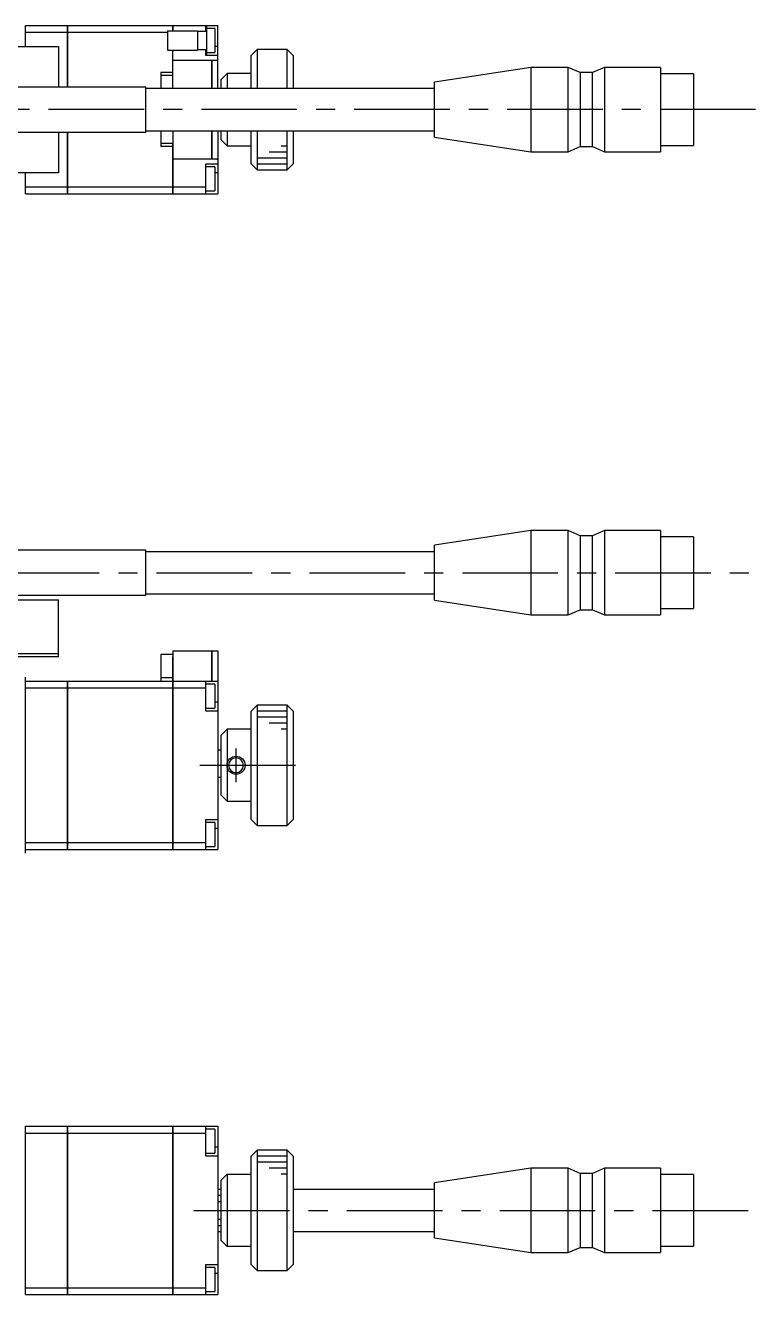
# Model space of a CAD drawing. Extents: x -1 to 606, y -8 to 221.
# Drawn here: x 177 to 298.3, y 10 to 221 of the extents above; entities that cross this region are included whole.
import ezdxf

# ---------------------------------------------------------------- set-up
doc = ezdxf.new("R2010")
doc.units = 0
doc.header["$LTSCALE"] = 0.5
doc.linetypes.add('CENTER', pattern=[50.8, 31.75, -6.35, 6.35, -6.35])
for name, color, linetype in [('MSM_CENTER', 1, 'CENTER'), ('MSM_CONTINUOUS', 7, 'CONTINUOUS'), ('MSM_NARROW', 5, 'CONTINUOUS')]:
    doc.layers.add(name, color=color, linetype=linetype)

msp = doc.modelspace()

# ---------------------------------------------------------------- linework, layer by layer
at = {"layer": 'MSM_CENTER'}
for p, q in [((298.32, 206.98), (156.81, 206.98)), ((148, 130), (298, 130)), ((212, 95.2), (212, 100.8)), ((206, 98), (224, 98)), ((205, 24), (298, 24))]:
    msp.add_line(p, q, dxfattribs=at)
at = {"layer": 'MSM_CONTINUOUS'}
for p, q in [((177, 217.48), (177, 220.98)), ((177, 220.98), (183.99, 220.98)), ((177, 219.83), (183.99, 219.83)), ((183.99, 210.73), (183.99, 220.98)), ((184, 220.97), (183.99, 220.97)), ((184, 219.83), (183.99, 219.83)), ((184, 220.98), (184, 210.73)), ((184, 220.98), (201.49, 220.98)), ((184, 219.83), (200.6, 219.83)), ((200.6, 220.08), (205.6, 220.08)), ((200.6, 220.08), (200.6, 216.88)), ((201.49, 220.08), (201.49, 220.98)), ((201.5, 220.97), (201.49, 220.97)), ((201.5, 220.98), (209, 220.98)), ((201.5, 220.98), (201.5, 220.08)), ((205.6, 220.08), (205.6, 216.88)), ((207.1, 219.98), (205.6, 219.98)), ((207, 219.98), (207, 220.98)), ((207.1, 220.98), (207.1, 215.98)), ((208.5, 220.48), (207.1, 220.48)), ((208.5, 220.48), (208.5, 216.48)), ((209, 210.48), (209, 220.98)), ((155.5, 217.48), (182.5, 217.48)), ((182.5, 217.48), (182.5, 210.73)), ((209, 217.48), (208.5, 217.48)), ((200.6, 216.88), (205.6, 216.88)), ((201.49, 212.64), (201.49, 216.88)), ((201.5, 210.48), (201.5, 216.88)), ((201.5, 215.23), (207.99, 215.23)), ((205.6, 216.98), (207.1, 216.98)), ((207, 215.98), (207, 216.98)), ((209, 215.98), (207, 215.98)), ((207.1, 216.48), (208.5, 216.48)), ((207.99, 210.48), (207.99, 215.23)), ((208, 215.22), (207.99, 215.22)), ((208, 215.23), (208, 210.48)), ((208, 215.23), (208.8, 215.23)), ((208.8, 215.21), (208.8, 215.23)), ((209, 215.21), (208.8, 215.21)), ((215.5, 216.98), (214.5, 215.98)), ((214.5, 210.48), (214.5, 215.98)), ((220.5, 216.98), (215.5, 216.98)), ((215.5, 216.98), (215.5, 210.48)), ((221.5, 215.98), (220.5, 216.98)), ((220.5, 210.48), (220.5, 216.98)), ((221.5, 215.98), (221.5, 210.48)), ((199.5, 213.14), (199.5, 210.48)), ((201.49, 213.14), (199.5, 213.14)), ((261, 213.98), (245, 211.55)), ((267.2, 213.98), (261, 213.98)), ((261, 213.98), (261, 199.98)), ((269.2, 213.13), (267.2, 213.98)), ((267.2, 199.98), (267.2, 213.98)), ((271.2, 213.13), (269.2, 213.13)), ((269.2, 213.13), (269.2, 200.83)), ((273.2, 213.98), (271.2, 213.13)), ((271.2, 200.83), (271.2, 213.13)), ((282.5, 213.98), (273.2, 213.98)), ((273.2, 213.98), (273.2, 199.98)), ((282.5, 213.98), (282.5, 199.98)), ((201.5, 212.64), (199.5, 212.64)), ((209.5, 211.98), (210.5, 212.98)), ((209.5, 210.48), (209.5, 211.98)), ((214.5, 212.98), (210.5, 212.98)), ((210.5, 212.98), (210.5, 210.48)), ((245, 202.41), (245, 211.55)), ((288, 212.93), (282.5, 212.93)), ((288, 212.93), (288, 201.03)), ((197, 210.73), (175.5, 210.73)), ((197, 203.23), (197, 210.73)), ((245, 210.48), (197, 210.48)), ((175.5, 203.23), (197, 203.23)), ((182.5, 203.23), (182.5, 196.48)), ((183.99, 192.98), (183.99, 203.23)), ((184, 203.23), (184, 192.98)), ((197, 203.48), (245, 203.48)), ((199.5, 203.48), (199.5, 200.83)), ((201.5, 203.48), (201.5, 192.98)), ((207.99, 198.73), (207.99, 203.48)), ((208, 203.48), (208, 198.73)), ((209, 203.48), (209, 192.98)), ((209.5, 201.98), (209.5, 203.48)), ((210.5, 203.48), (210.5, 200.98)), ((214.5, 197.98), (214.5, 203.48)), ((215.5, 203.48), (215.5, 196.98)), ((220.5, 196.98), (220.5, 203.48)), ((221.5, 203.48), (221.5, 197.98)), ((201.5, 201.33), (199.5, 201.33)), ((201.49, 200.83), (199.5, 200.83)), ((201.49, 192.98), (201.49, 201.33)), ((210.5, 200.98), (209.5, 201.98)), ((210.5, 200.98), (214.5, 200.98)), ((245, 202.41), (261, 199.98)), ((267.2, 199.98), (269.2, 200.83)), ((269.2, 200.83), (271.2, 200.83)), ((271.2, 200.83), (273.2, 199.98)), ((282.5, 201.03), (288, 201.03)), ((207.99, 198.73), (201.5, 198.73)), ((208, 198.74), (207.99, 198.74)), ((208.8, 198.73), (208, 198.73)), ((208.8, 198.76), (209, 198.76)), ((208.8, 198.73), (208.8, 198.76)), ((261, 199.98), (267.2, 199.98)), ((273.2, 199.98), (282.5, 199.98)), ((182.5, 196.48), (155.5, 196.48)), ((177, 192.98), (177, 196.48)), ((207, 192.98), (207, 197.98)), ((207, 197.98), (209, 197.98)), ((208.5, 197.48), (207, 197.48)), ((208.5, 197.48), (208.5, 193.48)), ((209, 196.48), (208.5, 196.48)), ((214.5, 197.98), (215.5, 196.98)), ((215.5, 196.98), (220.5, 196.98)), ((220.5, 196.98), (221.5, 197.98)), ((177, 194.14), (183.99, 194.14)), ((184, 194.14), (183.99, 194.14)), ((184, 194.14), (201.49, 194.14)), ((201.5, 194.14), (201.49, 194.14)), ((201.5, 194.14), (207, 194.14)), ((177, 192.98), (183.99, 192.98)), ((184, 192.99), (183.99, 192.99)), ((184, 192.98), (201.49, 192.98)), ((201.5, 192.99), (201.49, 192.99)), ((201.5, 192.98), (209, 192.98)), ((207, 193.48), (208.5, 193.48)), ((261, 137), (245, 134.57)), ((261, 137), (261, 123)), ((267.2, 137), (261, 137)), ((267.2, 123), (267.2, 137)), ((269.2, 136.15), (267.2, 137)), ((269.2, 136.15), (269.2, 123.85)), ((271.2, 136.15), (269.2, 136.15)), ((273.2, 137), (271.2, 136.15)), ((271.2, 123.85), (271.2, 136.15)), ((273.2, 137), (273.2, 123)), ((282.5, 137), (273.2, 137)), ((282.5, 137), (282.5, 123)), ((288, 135.95), (282.5, 135.95)), ((288, 135.95), (288, 124.05)), ((197, 133.75), (175.5, 133.75)), ((197, 126.25), (197, 133.75)), ((245, 133.5), (197, 133.5)), ((245, 125.43), (245, 134.57)), ((155.5, 125.5), (182.5, 125.5)), ((175.5, 126.25), (197, 126.25)), ((182.5, 116), (182.5, 125.5)), ((197, 126.5), (245, 126.5)), ((245, 125.43), (261, 123)), ((261, 123), (267.2, 123)), ((267.2, 123), (269.2, 123.85)), ((269.2, 123.85), (271.2, 123.85)), ((271.2, 123.85), (273.2, 123)), ((273.2, 123), (282.5, 123)), ((282.5, 124.05), (288, 124.05)), ((182.5, 116.5), (155.5, 116.5)), ((199.5, 116.4), (199.5, 112)), ((201.5, 116.4), (199.5, 116.4)), ((201.5, 117), (201.5, 84)), ((201.5, 117), (207.99, 117)), ((207.99, 112), (207.99, 117)), ((208, 116.99), (207.99, 116.99)), ((208, 117), (208, 112)), ((208, 117), (209, 117)), ((209, 117), (209, 84)), ((182.5, 116), (162.5, 116)), ((201.49, 84), (201.49, 116)), ((201.49, 116), (201.5, 116)), ((177, 83.38), (177, 112.62)), ((177, 112), (183.99, 112)), ((183.99, 84), (183.99, 112)), ((184, 111.99), (183.99, 111.99)), ((184, 112), (201.49, 112)), ((184, 112), (184, 84)), ((201.49, 112.5), (199.5, 112.5)), ((201.49, 113.4), (201.5, 113.4)), ((201.49, 112.3), (201.5, 112.3)), ((201.5, 111.99), (201.49, 111.99)), ((201.5, 112), (209, 112)), ((207, 107), (207, 112)), ((177, 110.85), (183.99, 110.85)), ((184, 110.84), (183.99, 110.84)), ((184, 110.85), (201.49, 110.85)), ((201.5, 110.84), (201.49, 110.84)), ((201.5, 110.85), (207, 110.85)), ((208.5, 111.5), (207, 111.5)), ((208.5, 111.5), (208.5, 107.5)), ((209, 108.5), (208.5, 108.5)), ((215.5, 108), (214.5, 107)), ((215.5, 108), (215.5, 88)), ((220.5, 108), (215.5, 108)), ((220.5, 88), (220.5, 108)), ((221.5, 107), (220.5, 108)), ((207, 107.5), (208.5, 107.5)), ((209, 107), (207, 107)), ((214.5, 89), (214.5, 107)), ((221.5, 107), (221.5, 89)), ((209.5, 103), (210.5, 104)), ((210.5, 104), (210.5, 92)), ((214.5, 104), (210.5, 104)), ((209.5, 93), (209.5, 103)), ((209.5, 100.5), (209, 100.5)), ((209, 96), (209.5, 96)), ((210.5, 92), (209.5, 93)), ((210.5, 92), (214.5, 92)), ((207, 84), (207, 89)), ((207, 89), (209, 89)), ((214.5, 89), (215.5, 88)), ((220.5, 88), (221.5, 89)), ((208.5, 88.5), (207, 88.5)), ((208.5, 88.5), (208.5, 84.5)), ((209, 87.5), (208.5, 87.5)), ((215.5, 88), (220.5, 88)), ((177, 85.15), (183.99, 85.15)), ((184, 85.16), (183.99, 85.16)), ((184, 85.15), (201.49, 85.15)), ((201.5, 85.16), (201.49, 85.16)), ((201.5, 85.15), (207, 85.15)), ((207, 84.5), (208.5, 84.5)), ((177, 84), (183.99, 84)), ((184, 84.01), (183.99, 84.01)), ((184, 84), (201.49, 84)), ((201.5, 84.01), (201.49, 84.01)), ((201.5, 84), (209, 84)), ((177, 38), (183.99, 38)), ((177, 10), (177, 38)), ((183.99, 10), (183.99, 38)), ((184, 37.99), (183.99, 37.99)), ((184, 38), (184, 10)), ((184, 38), (201.49, 38)), ((201.49, 10), (201.49, 38)), ((201.5, 37.99), (201.49, 37.99)), ((201.5, 38), (209, 38)), ((201.5, 38), (201.5, 10)), ((207, 33), (207, 38)), ((209, 38), (209, 10)), ((177, 36.85), (183.99, 36.85)), ((184, 36.84), (183.99, 36.84)), ((184, 36.85), (201.49, 36.85)), ((201.5, 36.84), (201.49, 36.84)), ((201.5, 36.85), (207, 36.85)), ((208.5, 37.5), (207, 37.5)), ((208.5, 37.5), (208.5, 33.5)), ((209, 34.5), (208.5, 34.5)), ((215.5, 34), (214.5, 33)), ((220.5, 34), (215.5, 34)), ((215.5, 34), (215.5, 14)), ((220.5, 14), (220.5, 34)), ((221.5, 33), (220.5, 34)), ((207, 33.5), (208.5, 33.5)), ((209, 33), (207, 33)), ((214.5, 15), (214.5, 33)), ((221.5, 33), (221.5, 15)), ((210.5, 30), (209.5, 29)), ((210.5, 30), (214.5, 30)), ((210.5, 30), (210.5, 18)), ((261, 31), (245, 28.57)), ((267.2, 31), (261, 31)), ((261, 31), (261, 17)), ((269.2, 30.15), (267.2, 31)), ((267.2, 17), (267.2, 31)), ((271.2, 30.15), (269.2, 30.15)), ((269.2, 30.15), (269.2, 17.85)), ((273.2, 31), (271.2, 30.15)), ((271.2, 17.85), (271.2, 30.15)), ((282.5, 31), (273.2, 31)), ((273.2, 31), (273.2, 17)), ((282.5, 31), (282.5, 17)), ((288, 29.95), (282.5, 29.95)), ((288, 29.95), (288, 18.05)), ((209.5, 27.5), (209, 27.5)), ((209.5, 19), (209.5, 29)), ((245, 27.5), (221.5, 27.5)), ((245, 19.43), (245, 28.57)), ((209.5, 26.5), (209, 26.5)), ((209, 25.5), (209.5, 25.5)), ((209.5, 22.5), (209, 22.5)), ((209, 21.5), (209.5, 21.5)), ((209, 20.5), (209.5, 20.5)), ((209.5, 19), (210.5, 18)), ((221.5, 20.5), (245, 20.5)), ((245, 19.43), (261, 17)), ((214.5, 18), (210.5, 18)), ((261, 17), (267.2, 17)), ((267.2, 17), (269.2, 17.85)), ((269.2, 17.85), (271.2, 17.85)), ((271.2, 17.85), (273.2, 17)), ((273.2, 17), (282.5, 17)), ((282.5, 18.05), (288, 18.05)), ((207, 15), (209, 15)), ((207, 10), (207, 15)), ((214.5, 15), (215.5, 14)), ((220.5, 14), (221.5, 15)), ((208.5, 14.5), (207, 14.5)), ((208.5, 14.5), (208.5, 10.5)), ((209, 13.5), (208.5, 13.5)), ((215.5, 14), (220.5, 14)), ((177, 11.15), (183.99, 11.15)), ((184, 11.16), (183.99, 11.16)), ((184, 11.15), (201.49, 11.15)), ((201.5, 11.16), (201.49, 11.16)), ((201.5, 11.15), (207, 11.15)), ((177, 10), (183.99, 10)), ((184, 10.01), (183.99, 10.01)), ((184, 10), (201.49, 10)), ((201.5, 10.01), (201.49, 10.01)), ((201.5, 10), (209, 10)), ((207, 10.5), (208.5, 10.5))]:
    msp.add_line(p, q, dxfattribs=at)
at = {"layer": 'MSM_CONTINUOUS', "extrusion": (0, 0, -1)}
msp.add_circle((-212, 98), 1.23, dxfattribs=at)
at = {"layer": 'MSM_NARROW'}
for p, q in [((219.5, 200.98), (220.5, 200.98)), ((215.5, 198.98), (220.5, 198.98)), ((217.5, 199.98), (220.5, 199.98)), ((215.5, 197.98), (220.5, 197.98)), ((220.5, 107), (215.5, 107)), ((220.5, 106), (215.5, 106)), ((220.5, 105), (217.5, 105)), ((220.5, 104), (219.5, 104)), ((220.5, 33), (215.5, 33)), ((220.5, 32), (215.5, 32)), ((220.5, 31), (217.5, 31)), ((220.5, 30), (219.5, 30))]:
    msp.add_line(p, q, dxfattribs=at)
msp.add_circle((212, 98), 1.5, dxfattribs=at)

doc.saveas('drawing.dxf')
